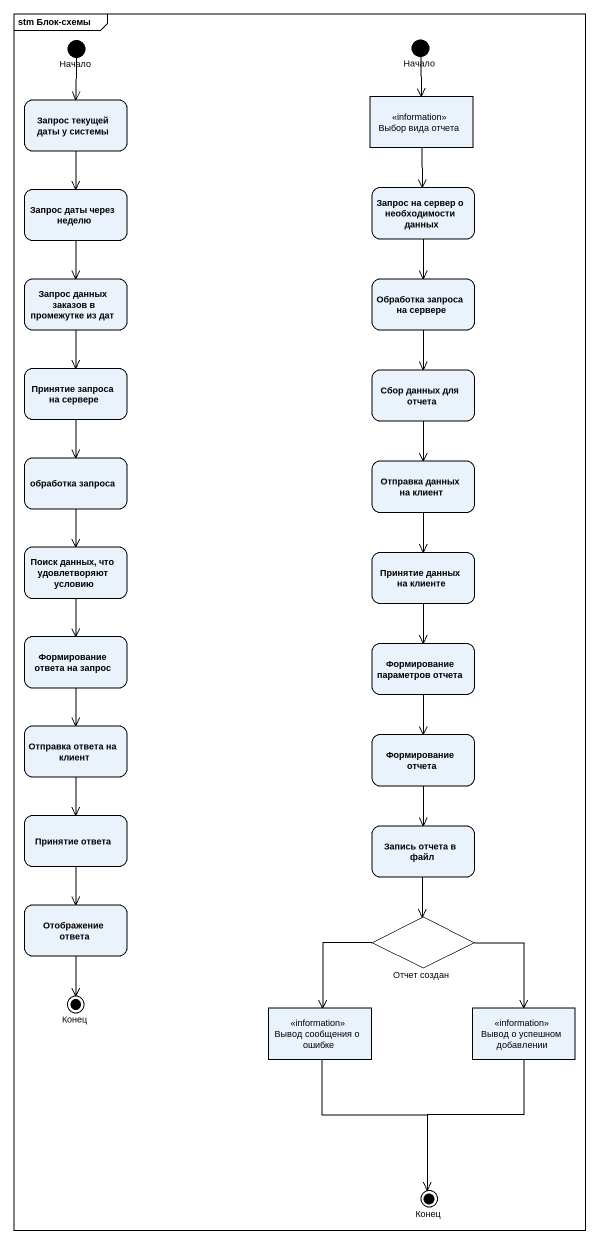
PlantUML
@startuml
mainframe stm Блок-схемы
hide empty description
state Начало <<start>>
state "Начало" as Начало_2 <<start>>
state "Выбор вида отчета" as Выбор_вида_отчета <<information>>
state "Запрос текущей даты у системы" as Запрос_текущей_даты_у
state "Запрос даты через неделю" as Запрос_даты_через_неделю
state "Запрос на сервер о необходимости данных" as Запрос_на_сервер_о
state "Запрос данных заказов в промежутке из дат" as Запрос_данных_заказов_в
state "Обработка запроса на сервере" as Обработка_запроса_на_сервере
state "Принятие запроса на сервере" as Принятие_запроса_на_сервере
state "Сбор данных для отчета" as Сбор_данных_для_отчета
state "обработка запроса" as обработка_запроса
state "Отправка данных на клиент" as Отправка_данных_на_клиент
state "Поиск данных, что удовлетворяют условию" as Поиск_данных_что
state "Принятие данных на клиенте" as Принятие_данных_на_клиенте
state "Формирование ответа на запрос" as Формирование_ответа_на
state "Формирование параметров отчета" as Формирование_параметров
state "Отправка ответа на клиент" as Отправка_ответа_на_клиент
state "Формирование отчета" as Формирование_отчета
state "Принятие ответа" as Принятие_ответа
state "Запись отчета в файл" as Запись_отчета_в_файл
state "Отображение ответа" as Отображение_ответа
state "Отчет создан" as Отчет_создан <<choice>>
state Конец <<end>>
state "Вывод сообщения о ошибке" as Вывод_сообщения_о_ошибке <<information>>
state "Вывод о успешном добавлении" as Вывод_о_успешном_добавлении <<information>>
state "Конец" as Конец_2 <<end>>
Начало --> Запрос_текущей_даты_у
Начало_2 --> Выбор_вида_отчета
Выбор_вида_отчета --> Запрос_на_сервер_о
Запрос_текущей_даты_у --> Запрос_даты_через_неделю
Запрос_даты_через_неделю --> Запрос_данных_заказов_в
Запрос_на_сервер_о --> Обработка_запроса_на_сервере
Запрос_данных_заказов_в --> Принятие_запроса_на_сервере
Обработка_запроса_на_сервере --> Сбор_данных_для_отчета
Принятие_запроса_на_сервере --> обработка_запроса
Сбор_данных_для_отчета --> Отправка_данных_на_клиент
обработка_запроса --> Поиск_данных_что
Отправка_данных_на_клиент --> Принятие_данных_на_клиенте
Поиск_данных_что --> Формирование_ответа_на
Принятие_данных_на_клиенте --> Формирование_параметров
Формирование_ответа_на --> Отправка_ответа_на_клиент
Формирование_параметров --> Формирование_отчета
Отправка_ответа_на_клиент --> Принятие_ответа
Формирование_отчета --> Запись_отчета_в_файл
Принятие_ответа --> Отображение_ответа
Запись_отчета_в_файл --> Отчет_создан
Отображение_ответа --> Конец
Отчет_создан --> Вывод_сообщения_о_ошибке
Отчет_создан --> Вывод_о_успешном_добавлении
Вывод_сообщения_о_ошибке --> Конец_2
Вывод_о_успешном_добавлении --> Конец_2
@enduml
